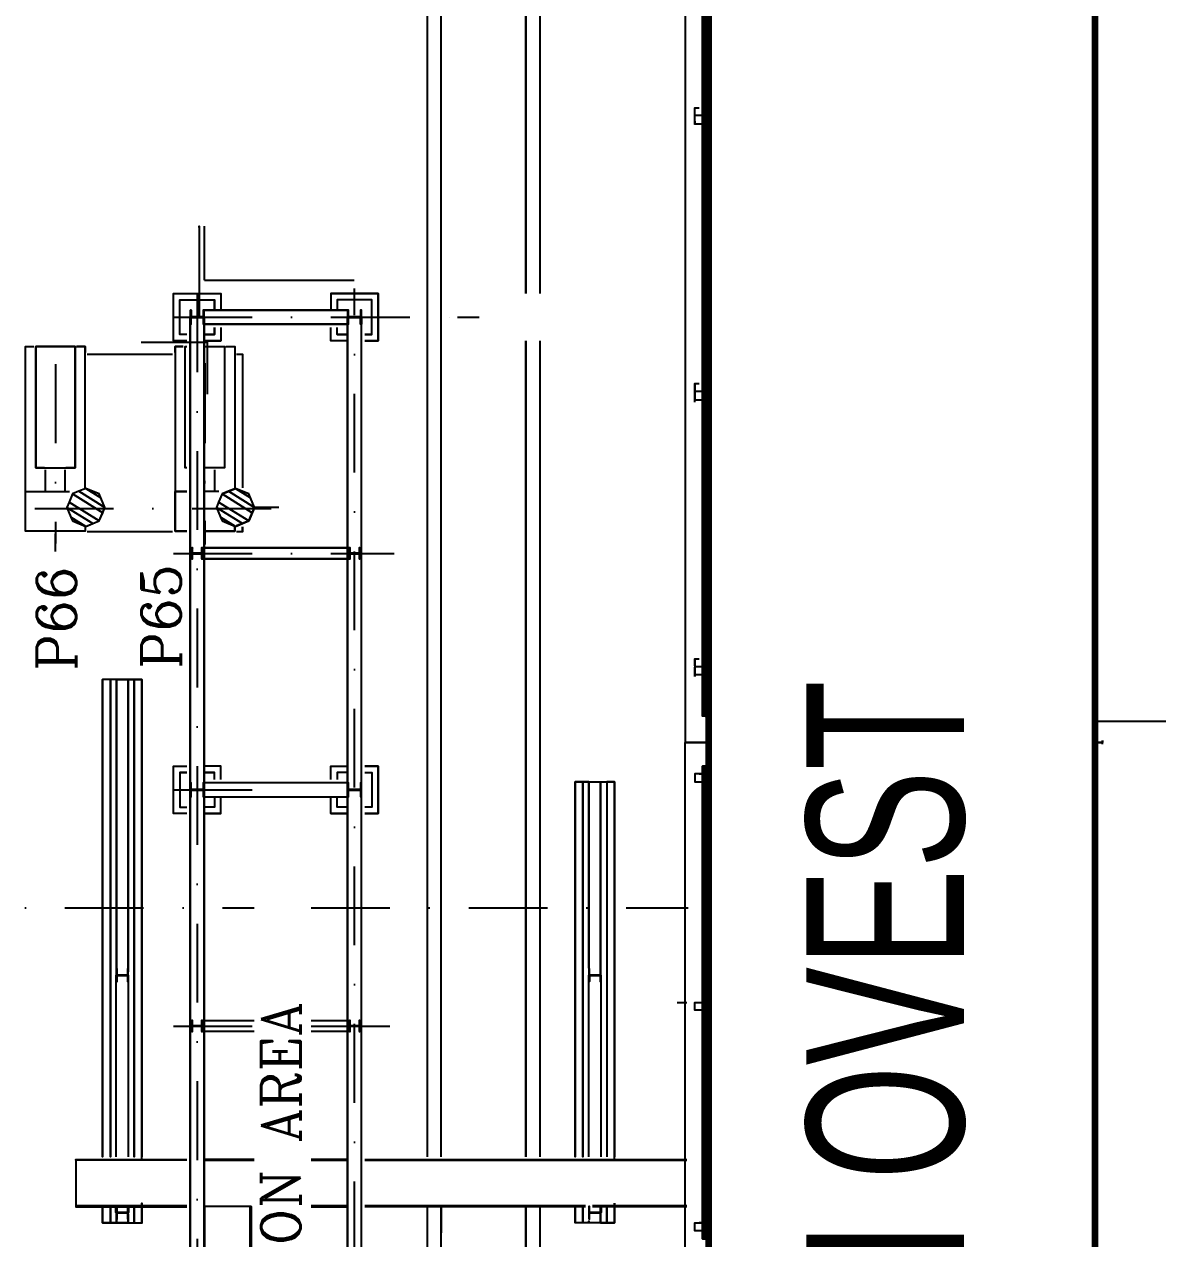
# Model space of a CAD drawing. Extents: x -57244 to 324435, y 15553 to 159369.
# Drawn here: x 39477 to 53974, y 72573 to 87991 of the extents above; entities that cross this region are included whole.
import ezdxf
from ezdxf.enums import TextEntityAlignment as Align

# ---------------------------------------------------------------- set-up
doc = ezdxf.new("R2010")
doc.units = 0
doc.header["$LTSCALE"] = 2000
doc.header["$MEASUREMENT"] = 0
doc.linetypes.add('DASHDOT', pattern=[1, 0.5, -0.25, 0, -0.25])
doc.layers.add('AREE PDL', color=7, linetype='CONTINUOUS', lineweight=100)
doc.layers.add('BASE', color=253, linetype='CONTINUOUS')
doc.layers.add('SCRITTE', color=7, linetype='CONTINUOUS')
doc.styles.add('ROMANC', font='ROMANC', dxfattribs={"height": 0.2})
doc.styles.add('TXT', font='TXT', dxfattribs={"height": 0.2})

msp = doc.modelspace()

# ---------------------------------------------------------------- linework, layer by layer
at = {"layer": 'AREE PDL'}
for p, q in [((53072, 102336), (53072, 71498)), ((48172, 71534), (48172, 89198))]:
    msp.add_line(p, q, dxfattribs=at)
at = {"layer": 'BASE', "linetype": 'Continuous'}
for p, q in [((44592, 105918), (44592, 84645)), ((48089, 86944), (48089, 90334)), ((48089, 90334), (48089, 86944)), ((44772, 84599), (44772, 89402)), ((44772, 84599), (44772, 89402)), ((44772, 84599), (44772, 89402)), ((45847, 89402), (45847, 84573)), ((45847, 89402), (45847, 84573)), ((45847, 84573), (45847, 89402)), ((46027, 84573), (46027, 89402)), ((47992, 86809), (47992, 86930)), ((47992, 86718), (47992, 86832)), ((48089, 86809), (48089, 86854)), ((48089, 86854), (48089, 83464)), ((48092, 86809), (48092, 86832)), ((48092, 86822), (48092, 86809)), ((47992, 86763), (47992, 86718)), ((48089, 83464), (48089, 86763)), ((48092, 86718), (48092, 86763)), ((41767, 84744), (41767, 85430)), ((41767, 84744), (43667, 84744)), ((44592, 84645), (44592, 77866)), ((41892, 84368), (41892, 84493)), ((44772, 77918), (44772, 84599)), ((41758, 84363), (41758, 84276)), ((41582, 84270), (41582, 62299)), ((41675, 84270), (41762, 84270)), ((41758, 84183), (41758, 84270)), ((43575, 84183), (41758, 84183)), ((43575, 84183), (41758, 84183)), ((41762, 62299), (41762, 84270)), ((43582, 62299), (43582, 84270)), ((43582, 84270), (43582, 62299)), ((43587, 84187), (43587, 84270)), ((43669, 84270), (43596, 84270)), ((43596, 84270), (43748, 84270)), ((43675, 84270), (43762, 84270)), ((43748, 84270), (43675, 84270)), ((43758, 84232), (43758, 84278)), ((43762, 62299), (43762, 84270)), ((44978, 84273), (45256, 84273)), ((43452, 84053), (43575, 84053)), ((43892, 84053), (43801, 84053)), ((40960, 83956), (41799, 83956)), ((41541, 83973), (41372, 83973)), ((41767, 83973), (41972, 83973)), ((41799, 83956), (41799, 83297)), ((43575, 83973), (43372, 83973)), ((44772, 78608), (44772, 83912)), ((44772, 78608), (44772, 83912)), ((45847, 83973), (45847, 73611)), ((45847, 83973), (45847, 73611)), ((45847, 73611), (45847, 83973)), ((46027, 73611), (46027, 83973)), ((40276, 83803), (41360, 83803)), ((42247, 83803), (42247, 82108)), ((47992, 83193), (47992, 83332)), ((48089, 83374), (48089, 83329)), ((48089, 79939), (48089, 83374)), ((48089, 83283), (48089, 79939)), ((48092, 83374), (48092, 83329)), ((47992, 83193), (47992, 83238)), ((48092, 83238), (48092, 83193)), ((48092, 83193), (48092, 83238)), ((39747, 82063), (39747, 82334)), ((39997, 82063), (39997, 82334)), ((41897, 82063), (41897, 82334)), ((41948, 82058), (41767, 82058)), ((41948, 82058), (41903, 82058)), ((41993, 82030), (42159, 82099)), ((42247, 81548), (42247, 81611)), ((41360, 81548), (40276, 81548)), ((41739, 81276), (41739, 81343)), ((41739, 81343), (41739, 81203)), ((41762, 81343), (41762, 81203)), ((43582, 81343), (43582, 81203)), ((43606, 81343), (43606, 81204)), ((43606, 81204), (43606, 81270)), ((47992, 79839), (48092, 79839)), ((47992, 79713), (47992, 79758)), ((48092, 79848), (48092, 79803)), ((48092, 79803), (48092, 79831)), ((48092, 79758), (48092, 79713)), ((48092, 79713), (48092, 79758)), ((40647, 79673), (40647, 75962)), ((40797, 75962), (40797, 79673)), ((40972, 73566), (40972, 79668)), ((48117, 79278), (48092, 79278)), ((48092, 79278), (48092, 79258)), ((48092, 79227), (48092, 79257)), ((48104, 79224), (48104, 79260)), ((48105, 79261), (48160, 79264)), ((48112, 79257), (48112, 79261)), ((48112, 79261), (48112, 79227)), ((48126, 79278), (48161, 79274)), ((48158, 79264), (48158, 79221)), ((48160, 79265), (48160, 79274)), ((48163, 79274), (48163, 79266)), ((48163, 79265), (48163, 79220)), ((48169, 79267), (48169, 79272)), ((48169, 79267), (48169, 79218)), ((48104, 79224), (48089, 79227)), ((48117, 79206), (48092, 79206)), ((48158, 79220), (48104, 79224)), ((48117, 79206), (48117, 79223)), ((48163, 79210), (48127, 79206)), ((48163, 79211), (48163, 79219)), ((48169, 79213), (48169, 79217)), ((48172, 78874), (48172, 79171)), ((48172, 79171), (48172, 78899)), ((48172, 79171), (48172, 78899)), ((53974, 79140), (53107, 79140)), ((47891, 78874), (47872, 78874)), ((47872, 78874), (47891, 78874)), ((47891, 78874), (47872, 78874)), ((47872, 78874), (47891, 78874)), ((48172, 78874), (47891, 78874)), ((48172, 78874), (47891, 78874)), ((48172, 78583), (48172, 78854)), ((48172, 78854), (48172, 78583)), ((53107, 78874), (53172, 78874)), ((41452, 78493), (41541, 78493)), ((41767, 78493), (41892, 78493)), ((43372, 78573), (43575, 78573)), ((43452, 78493), (43452, 78402)), ((48089, 72574), (48089, 78574)), ((48092, 78574), (48117, 78574)), ((48092, 78574), (48117, 78574)), ((48092, 78574), (48092, 72574)), ((48104, 78574), (48158, 78574)), ((48105, 78574), (48160, 78574)), ((48159, 78574), (48105, 78574)), ((48117, 78574), (48126, 78574)), ((48161, 78574), (48126, 78574)), ((48169, 78574), (48169, 72574)), ((48169, 72574), (48169, 78574)), ((48172, 72574), (48172, 78574)), ((48172, 72574), (48172, 78574)), ((42395, 78363), (41758, 78363)), ((42395, 78363), (41758, 78363)), ((41758, 78276), (41758, 78363)), ((43587, 78363), (43587, 78276)), ((46647, 76007), (46647, 78373)), ((46972, 78373), (46972, 73611)), ((46972, 73566), (46972, 78357)), ((48089, 78474), (48092, 78474)), ((48089, 78374), (48092, 78374)), ((41758, 78183), (42395, 78183)), ((41758, 78183), (42395, 78183)), ((43121, 78183), (43575, 78183)), ((43121, 78183), (43575, 78183)), ((43121, 78183), (43575, 78183)), ((43452, 78053), (43452, 78176)), ((43587, 78270), (43587, 78221)), ((43587, 78270), (43587, 78221)), ((41541, 77973), (41372, 77973)), ((41972, 77973), (41767, 77973)), ((43372, 77973), (43575, 77973)), ((44592, 77866), (44592, 73611)), ((44772, 73611), (44772, 77918)), ((44772, 73611), (44772, 77918)), ((44772, 73611), (44772, 77918)), ((40642, 75915), (40642, 73611)), ((40655, 75915), (40719, 75915)), ((40789, 75915), (40655, 75915)), ((40725, 75915), (40789, 75915)), ((40725, 75915), (40802, 75915)), ((40802, 73611), (40802, 75915)), ((40802, 73611), (40802, 75915)), ((46642, 75915), (46719, 75915)), ((46802, 75915), (46642, 75915)), ((46655, 75915), (46719, 75915)), ((46789, 75915), (46655, 75915)), ((46725, 75915), (46802, 75915)), ((46725, 75915), (46789, 75915)), ((46802, 73611), (46802, 75915)), ((48049, 75574), (48092, 75574)), ((41739, 75343), (42395, 75343)), ((41739, 75343), (41739, 75276)), ((41762, 75343), (41762, 75203)), ((43121, 75343), (43606, 75343)), ((43582, 75343), (43582, 75203)), ((43606, 75343), (43606, 75276)), ((43606, 75238), (43606, 75270)), ((43606, 75270), (43606, 75238)), ((42395, 75203), (41739, 75203)), ((43575, 75203), (43121, 75203)), ((43575, 75203), (43121, 75203)), ((42395, 73579), (41767, 73579)), ((41767, 73569), (42395, 73569)), ((43575, 73579), (43121, 73579)), ((43121, 73569), (43575, 73569)), ((43801, 73579), (47891, 73579)), ((43801, 73569), (47891, 73569)), ((40130, 72979), (41541, 72979)), ((42358, 72983), (42358, 72391)), ((43575, 72989), (43121, 72989)), ((43575, 72989), (43121, 72989)), ((43575, 72979), (43121, 72979)), ((43121, 72979), (43575, 72979)), ((46603, 72989), (43801, 72989)), ((43801, 72989), (46603, 72989)), ((46603, 72979), (43801, 72979)), ((46603, 72979), (43801, 72979)), ((44592, 72979), (44592, 72692)), ((44772, 72979), (44772, 72646)), ((44772, 72979), (44772, 72646)), ((44772, 72646), (44772, 72979)), ((45847, 72979), (45847, 65423)), ((46027, 65603), (46027, 72979)), ((46694, 72989), (47891, 72989)), ((47891, 72989), (46694, 72989)), ((47891, 72979), (46694, 72979)), ((47891, 72979), (46694, 72979)), ((46972, 72773), (46972, 73024)), ((40579, 72774), (40655, 72774)), ((40647, 72888), (40647, 72773)), ((40655, 72774), (40805, 72774)), ((40797, 72888), (40797, 72773)), ((40882, 72774), (40980, 72774)), ((46647, 72798), (46647, 72773)), ((46694, 72906), (46802, 72906)), ((46694, 72906), (46719, 72906)), ((48089, 72774), (48092, 72774)), ((44592, 72692), (44592, 65873)), ((44772, 65928), (44772, 72646)), ((48089, 72674), (48092, 72674)), ((48117, 72574), (48092, 72574)), ((48092, 72574), (48117, 72574)), ((48117, 72574), (48092, 72574)), ((48092, 72574), (48117, 72574)), ((48104, 72574), (48158, 72574)), ((48159, 72574), (48105, 72574)), ((48160, 72574), (48105, 72574)), ((48126, 72574), (48117, 72574)), ((48126, 72574), (48161, 72574)), ((48127, 72574), (48163, 72574))]:
    msp.add_line(p, q, dxfattribs=at)
at = {"layer": 'BASE', "linetype": 'DASHDOT'}
for p, q in [((41672, 84573), (41672, 62299)), ((43672, 62299), (43672, 84638)), ((41372, 84273), (44978, 84273)), ((39872, 83674), (39872, 81398)), ((41772, 83688), (41772, 81426)), ((41772, 83674), (41772, 81398)), ((33611, 81842), (42655, 81842)), ((42712, 81858), (42400, 81858)), ((39872, 81299), (39872, 81521)), ((41772, 81521), (41772, 81385)), ((41372, 81273), (44174, 81273)), ((41372, 78273), (42395, 78273)), ((37993, 76773), (42395, 76773)), ((43121, 76773), (47907, 76773)), ((47770, 75573), (47891, 75573)), ((41372, 75273), (42395, 75273)), ((43121, 75273), (44174, 75273))]:
    msp.add_line(p, q, dxfattribs=at)
at = {"layer": 'BASE', "linetype": 'Continuous'}
for points in [[(47891, 91074), (47872, 91074), (47872, 78874)], [(47891, 91074), (47872, 91074), (47872, 78874)], [(48117, 79279), (48092, 79279), (48092, 91096), (48117, 91096)], [(48117, 79279), (48117, 91096), (48092, 91096), (48092, 79278), (48092, 79279), (48092, 91096), (48092, 91096), (48092, 79279)], [(48126, 91096), (48161, 91092), (48161, 79275)], [(48163, 79275), (48127, 79278), (48127, 91096), (48163, 91092)], [(48169, 91089), (48169, 91085), (48169, 79273)], [(48169, 91035), (48169, 91031), (48169, 79273)], [(48172, 91085), (48172, 91089), (48172, 79272), (48172, 79267)], [(48172, 91031), (48172, 91035), (48172, 79217), (48172, 79213)], [(48092, 86854), (48092, 86832), (47992, 86832), (47992, 86930), (48049, 86930)], [(48092, 86763), (48092, 86723), (47992, 86723), (47992, 86822)], [(41698, 85412), (41698, 85430), (41698, 84276)], [(41541, 83973), (41372, 83973), (41372, 84573), (41972, 84573), (41972, 84368)], [(41541, 84053), (41452, 84053), (41452, 84493), (41892, 84493), (41892, 84368)], [(41541, 84053), (41452, 84053), (41452, 84493)], [(43372, 84573), (43972, 84573), (43972, 83973), (43801, 83973)], [(43801, 83973), (43972, 83973), (43972, 84573), (43372, 84573), (43372, 84368)], [(43801, 84053), (43892, 84053), (43892, 84493), (43452, 84493), (43452, 84368)], [(41587, 84278), (41587, 84363), (41596, 84363), (41596, 84278)], [(41758, 84363), (43587, 84363), (43587, 84187)], [(43587, 84276), (43587, 84363), (41758, 84363)], [(41582, 62299), (41582, 84270), (41669, 84270)], [(41582, 62299), (41582, 84270), (41762, 84270), (41762, 62299)], [(41758, 84270), (41758, 84183), (41762, 84183), (41762, 84183)], [(43669, 84270), (43582, 84270), (43582, 62299)], [(43762, 62299), (43762, 84270), (43582, 84270), (43582, 62299)], [(43582, 84183), (43587, 84183), (43587, 84270)], [(43587, 84270), (43587, 84183), (43596, 84183), (43596, 84270), (43748, 84270)], [(43748, 84278), (43748, 84276), (43711, 84276)], [(43711, 84270), (43748, 84270), (43748, 84232)], [(43758, 84270), (43758, 84183), (43748, 84183), (43748, 84270)], [(41972, 84142), (41972, 83973), (41767, 83973)], [(41892, 84142), (41892, 84053), (41767, 84053)], [(41767, 84053), (41892, 84053), (41892, 84142)], [(43575, 83973), (43372, 83973), (43372, 84142)], [(43575, 84053), (43452, 84053), (43452, 84142)], [(39492, 82063), (39492, 83899), (39598, 83899)], [(39492, 83826), (39492, 83899), (39598, 83899)], [(39733, 82358), (39622, 82358), (39622, 83899), (40122, 83899), (40122, 82358), (40005, 82358)], [(40140, 83899), (40252, 83899), (40252, 83826)], [(40252, 82108), (40252, 83899), (40140, 83899)], [(41496, 83899), (41392, 83899), (41392, 82063)], [(41392, 83826), (41392, 83899), (41496, 83899)], [(41541, 82358), (41522, 82358), (41522, 83899), (41541, 83899)], [(41767, 83899), (42022, 83899), (42022, 82358), (41767, 82358)], [(42038, 83899), (42152, 83899), (42152, 82108)], [(42038, 83899), (42152, 83899), (42152, 83826)], [(42174, 83803), (42247, 83803), (42247, 82108)], [(47992, 83430), (47992, 83332), (48092, 83332)], [(47992, 83329), (47992, 83430), (48049, 83430)], [(47992, 83321), (47992, 83222), (48092, 83222), (48092, 83238)], [(48092, 83329), (48092, 83332), (48092, 83374)], [(40252, 81611), (40252, 81558), (39492, 81558), (39492, 82058), (40050, 82058)], [(41541, 82058), (41392, 82058), (41392, 81558), (41541, 81558)], [(41541, 81558), (41392, 81558), (41392, 82058), (41541, 82058)], [(40276, 81623), (40430, 81687), (40501, 81858)], [(42401, 81858), (42330, 81687), (42174, 81623)], [(42152, 81611), (42152, 81558), (41767, 81558)], [(41767, 81558), (42152, 81558), (42152, 81611)], [(42247, 81611), (42247, 81548), (42174, 81548)], [(41739, 81343), (43606, 81343), (43606, 81276)], [(43575, 81203), (41739, 81203), (41739, 81270)], [(47992, 79937), (47992, 79839), (47992, 79713)], [(47992, 79848), (47992, 79937), (48049, 79937)], [(48092, 79758), (48092, 79732), (47992, 79732), (47992, 79831)], [(48089, 79848), (48089, 79227), (48089, 79257)], [(48104, 79261), (48089, 79257), (48089, 79848)], [(48092, 79803), (48092, 79839), (48092, 79848)], [(40972, 73611), (40972, 79673), (40472, 79673), (40472, 73611)], [(40647, 79673), (40647, 75962), (40647, 79673), (40571, 79673), (40571, 73611), (40571, 79673), (40472, 79673), (40472, 73611), (40472, 79673)], [(40647, 75962), (40647, 79673), (40797, 79673), (40797, 75962), (40797, 79673)], [(40797, 75962), (40797, 79673), (40874, 79673), (40874, 73611), (40874, 79673), (40972, 79673), (40972, 73611), (40972, 79673)], [(48158, 79265), (48104, 79261), (48104, 79278)], [(48159, 79221), (48105, 79224), (48105, 79261)], [(48117, 79278), (48117, 79275), (48117, 79278)], [(48117, 79206), (48092, 79206), (48092, 79227), (48092, 79206), (48092, 79206), (48092, 79227), (48092, 79206)], [(48126, 79222), (48126, 79207), (48161, 79211)], [(47891, 78874), (47872, 78874), (47891, 78874)], [(47891, 72274), (47872, 72274), (47872, 78874), (47891, 78874)], [(47872, 72274), (47872, 78874), (47891, 78874)], [(47891, 78874), (47872, 78874), (47891, 78874)], [(47891, 72274), (47872, 72274), (47872, 78874), (47891, 78874)], [(47872, 72274), (47872, 78874), (47891, 78874)], [(48172, 78899), (48172, 78874), (47891, 78874)], [(48172, 78583), (48172, 78874), (47891, 78874), (48172, 78874)], [(53172, 78899), (53172, 78874), (53107, 78874)], [(53107, 78874), (53172, 78874), (53172, 78899)], [(53172, 78854), (53172, 78874), (53107, 78874)], [(41541, 77973), (41372, 77973), (41372, 78573), (41541, 78573)], [(41541, 78493), (41452, 78493), (41452, 78053), (41541, 78053)], [(41972, 78402), (41972, 78573), (41767, 78573)], [(41892, 78402), (41892, 78493), (41767, 78493)], [(43372, 78402), (43372, 78573), (43575, 78573)], [(43575, 78493), (43452, 78493), (43452, 78402)], [(43801, 78573), (43972, 78573), (43972, 77973), (43801, 77973)], [(43801, 77973), (43972, 77973), (43972, 78573), (43801, 78573)], [(43801, 78493), (43892, 78493), (43892, 78053), (43801, 78053)], [(48104, 72574), (48089, 72574), (48089, 78574), (48104, 78574)], [(48092, 78574), (48092, 72574), (48092, 78574), (48117, 78574), (48117, 72574), (48092, 72574)], [(48117, 78574), (48092, 78574), (48092, 72574), (48092, 78574)], [(48126, 78574), (48161, 78574), (48161, 72574), (48126, 72574)], [(48163, 72574), (48127, 72574), (48127, 78574), (48163, 78574)], [(48127, 78574), (48163, 78574), (48163, 72574), (48127, 72574)], [(43121, 78363), (41758, 78363), (41758, 78183), (43121, 78183)], [(41762, 78183), (41762, 78183), (41758, 78183), (41758, 78363), (41762, 78363)], [(43587, 78276), (43587, 78363), (43121, 78363)], [(43587, 78221), (43587, 78363), (43121, 78363)], [(43121, 78183), (43587, 78183), (43587, 78363), (43121, 78363)], [(43582, 78183), (43587, 78183), (43587, 78363), (43582, 78363)], [(46472, 73611), (46472, 78373), (46972, 78373), (46972, 73611)], [(46647, 78373), (46647, 76007), (46647, 78373), (46571, 78373), (46571, 73611), (46571, 78373), (46472, 78373), (46472, 73611), (46472, 78373)], [(46647, 76007), (46647, 78373), (46797, 78373), (46797, 75962), (46797, 78373)], [(46797, 75962), (46797, 78373), (46874, 78373), (46874, 73611)], [(46972, 73611), (46972, 78373), (46874, 78373), (46874, 73611)], [(48049, 78474), (48092, 78474), (48092, 78402)], [(41758, 78270), (41758, 78183), (42395, 78183)], [(41767, 77973), (41972, 77973), (41972, 78176)], [(41892, 78176), (41892, 78053), (41767, 78053)], [(43575, 77973), (43372, 77973), (43372, 78176)], [(43575, 78053), (43452, 78053), (43452, 78176)], [(40719, 75915), (40642, 75915), (40642, 73611)], [(40802, 73611), (40802, 75915), (40642, 75915), (40642, 73611)], [(40802, 73611), (40802, 75915), (40642, 75915), (40642, 73611)], [(40646, 75915), (40646, 75838), (40655, 75838), (40655, 75915), (40789, 75915)], [(40789, 75915), (40789, 75838), (40798, 75838), (40798, 75915)], [(46802, 73611), (46802, 75915), (46642, 75915), (46642, 73611)], [(46802, 73611), (46802, 75915), (46642, 75915), (46642, 73611)], [(46789, 75915), (46655, 75915), (46655, 75838), (46646, 75838), (46646, 75915)], [(46789, 75915), (46789, 75838), (46798, 75838), (46798, 75915)], [(48089, 75574), (48092, 75574), (48092, 75474), (48089, 75474)], [(42395, 75203), (41739, 75203), (41739, 75343), (42395, 75343)], [(42395, 75203), (41739, 75203), (41739, 75270)], [(43121, 75343), (43606, 75343), (43606, 75203), (43121, 75203)], [(41541, 73569), (40130, 73569), (40130, 73579), (41541, 73579)], [(40130, 73569), (40130, 72989), (41541, 72989)], [(41541, 72989), (40130, 72989), (40130, 72979), (41541, 72979)], [(40472, 72979), (40472, 72773), (40972, 72773), (40972, 73024)], [(40647, 72773), (40647, 72888), (40647, 72773), (40571, 72773), (40571, 72979), (40571, 72773), (40472, 72773), (40472, 72979), (40472, 72773)], [(40802, 72979), (40802, 72906), (40642, 72906), (40642, 72979)], [(40802, 72979), (40802, 72906), (40642, 72906), (40642, 72979)], [(40719, 72906), (40642, 72906), (40642, 72979)], [(40802, 72979), (40802, 72906), (40642, 72906), (40642, 72979)], [(40725, 72906), (40802, 72906), (40802, 72979)], [(40797, 72888), (40797, 72773), (40874, 72773), (40874, 72979), (40874, 72773), (40972, 72773), (40972, 73024), (40972, 72773)], [(40957, 72773), (40972, 72773), (40972, 73024)], [(41767, 72983), (41768, 72983), (41768, 72391)], [(42348, 72391), (42348, 72983), (41768, 72983), (41768, 72391)], [(42358, 72391), (42358, 72983), (42348, 72983), (42348, 72391)], [(47891, 65423), (45847, 65423), (45847, 72979)], [(47891, 65423), (45847, 65423), (45847, 72979)], [(46972, 73024), (46972, 72773), (46472, 72773), (46472, 72979)], [(46647, 72773), (46647, 72798), (46647, 72773), (46571, 72773), (46571, 72979), (46571, 72773), (46472, 72773), (46472, 72979), (46472, 72773)], [(46694, 72906), (46802, 72906), (46802, 72979)], [(46694, 72906), (46802, 72906), (46802, 72979)], [(46802, 72979), (46802, 72906), (46725, 72906)], [(46797, 72888), (46797, 72773), (46874, 72773), (46874, 72979)], [(46874, 72979), (46874, 72773), (46972, 72773), (46972, 73024)], [(46965, 72773), (46972, 72773), (46972, 73024)], [(40797, 72773), (40797, 72888), (40797, 72773), (40647, 72773), (40647, 72888)], [(46797, 72773), (46797, 72888), (46797, 72773), (46647, 72773), (46647, 72798)], [(48092, 72707), (48092, 72774), (48049, 72774)]]:
    msp.add_lwpolyline(points, dxfattribs=at)
for points in [[(41758, 84183), (43587, 84183), (43587, 84363), (41758, 84363)], [(40122, 82358), (40122, 83899), (39622, 83899), (39622, 82358)], [(43606, 81203), (43606, 81343), (41739, 81343), (41739, 81203)], [(48152, 79272), (48152, 79275)], [(48152, 79267), (48152, 79275)], [(48117, 79209), (48117, 79223)], [(48152, 79217), (48152, 79221)], [(48152, 79213), (48152, 79221)], [(47891, 78874), (48172, 78874)], [(47891, 78874), (48172, 78874)], [(47891, 78874), (48172, 78874)], [(48092, 78374), (48092, 78474), (47992, 78474), (47992, 78374)], [(48092, 75574), (48092, 75474), (47992, 75474), (47992, 75574)], [(48092, 72774), (48092, 72674), (47992, 72674), (47992, 72774)]]:
    msp.add_lwpolyline(points, close=True, dxfattribs=at)
for p in [(41762, 84270), (41762, 84183), (41762, 78363), (41762, 78363), (41762, 78276), (41762, 78270), (41762, 78183)]:
    msp.add_point(p, dxfattribs=at)

# ---------------------------------------------------------------- texts
at = {"layer": 'BASE', "linetype": 'Continuous', "style": 'ROMANC'}
for s, p in [('P66', (40138, 79784)), ('P65', (41467, 79809)), ('PIPE RACK VAPORIZATION AREA', (42985, 64345))]:
    msp.add_text(s, height=500, rotation=90, dxfattribs=at).set_placement(p)
at = {"layer": 'SCRITTE', "color": 7, "linetype": 'Continuous', "style": 'TXT', "width": 0.7}
msp.add_text('STR. TRENI OVEST', height=2000, rotation=90, dxfattribs=at).set_placement((51410, 71031), align=Align.CENTER)

# ---------------------------------------------------------------- meshes
at = {"layer": 'BASE', "linetype": 'Continuous'}
mesh = msp.add_polyface(dxfattribs=at)
corners = [(41587, 84183), (41587, 84183), (41596, 84183), (41587, 84189), (41596, 84270), (41587, 84276), (41606, 84270), (41596, 84276), (41587, 84282), (41608, 84270), (41748, 84183), (41598, 84276), (41596, 84277), (41587, 84283), (41618, 84270), (41748, 84189), (41758, 84183), (41608, 84276), (41596, 84283), (41587, 84289), (41737, 84270), (41748, 84263), (41758, 84257), (41727, 84276), (41596, 84357), (41587, 84363), (41746, 84270), (41748, 84269), (41758, 84263), (41737, 84276), (41596, 84363), (41748, 84270), (41758, 84264), (41739, 84276), (41758, 84270), (41748, 84276), (41758, 84357), (41748, 84363), (41758, 84363)]
mesh.append_faces([[corners[k] for k in face] for face in [(0, 1, 2, 3), (3, 2, 4, 5), (5, 4, 6, 8), (8, 7, 12, 13), (7, 6, 9, 11), (13, 12, 18, 19), (11, 9, 14, 17), (10, 10, 16, 15), (19, 18, 24, 25), (17, 14, 20, 23), (15, 16, 22, 21), (25, 24, 30, 30), (23, 20, 26, 29), (21, 22, 28, 27), (29, 26, 31, 33), (27, 28, 32, 31), (33, 32, 34, 35), (35, 34, 36, 37), (37, 36, 38, 38)]], dxfattribs={"vtx0": -1, "vtx2": -1})
mesh = msp.add_polyface(dxfattribs=at)
corners = [(43587, 84183), (43596, 84183), (43587, 84189), (43596, 84270), (43587, 84276), (43606, 84270), (43587, 84282), (43596, 84276), (43748, 84183), (43608, 84270), (43587, 84283), (43596, 84277), (43598, 84276), (43758, 84183), (43748, 84189), (43618, 84270), (43587, 84289), (43596, 84283), (43608, 84276), (43758, 84183), (43748, 84263), (43737, 84270), (43587, 84363), (43596, 84357), (43727, 84276), (43758, 84257), (43748, 84269), (43746, 84270), (43596, 84363), (43737, 84276), (43758, 84263), (43748, 84270), (43739, 84276), (43758, 84264), (43748, 84276), (43758, 84270), (43748, 84363), (43758, 84357), (43758, 84363)]
mesh.append_faces([[corners[k] for k in face] for face in [(0, 0, 1, 2), (2, 1, 3, 4), (4, 3, 5, 6), (6, 7, 11, 10), (7, 5, 9, 12), (10, 11, 17, 16), (12, 9, 15, 18), (8, 8, 13, 14), (16, 17, 23, 22), (18, 15, 21, 24), (14, 19, 25, 20), (22, 23, 28, 28), (24, 21, 27, 29), (20, 25, 30, 26), (29, 27, 31, 32), (26, 30, 33, 31), (32, 33, 35, 34), (34, 35, 37, 36), (36, 37, 38, 38)]], dxfattribs={"vtx0": -1, "vtx2": -1})
mesh = msp.add_polyface(dxfattribs=at)
corners = [(40089, 81687), (40259, 81617), (40069, 81735), (40348, 81653), (40018, 81858), (40430, 81687), (40046, 81925), (40089, 82029), (40473, 81790), (40089, 82029), (40171, 82063), (40501, 81858), (40259, 82099), (40450, 81981), (40430, 82029)]
mesh.append_faces([[corners[k] for k in face] for face in [(0, 0, 1, 2), (2, 1, 3, 4), (4, 3, 5, 6), (6, 5, 8, 9), (7, 8, 11, 10), (10, 11, 13, 12), (12, 13, 14, 14)]], dxfattribs={"vtx0": -1, "vtx2": -1})
mesh = msp.add_polyface(dxfattribs=at)
corners = [(41989, 81687), (41989, 81687), (42159, 81617), (41969, 81735), (42248, 81653), (41918, 81858), (42330, 81687), (41946, 81925), (42373, 81790), (41989, 82029), (42401, 81858), (42071, 82063), (42350, 81981), (42159, 82099), (42330, 82029)]
mesh.append_faces([[corners[k] for k in face] for face in [(0, 1, 2, 3), (3, 2, 4, 5), (5, 4, 6, 7), (7, 6, 8, 9), (9, 8, 10, 11), (11, 10, 12, 13), (13, 12, 14, 14)]], dxfattribs={"vtx0": -1, "vtx2": -1})
mesh = msp.add_polyface(dxfattribs=at)
corners = [(41606, 81203), (41606, 81208), (41614, 81203), (41606, 81275), (41614, 81270), (41730, 81203), (41606, 81280), (41622, 81270), (41730, 81204), (41732, 81203), (41614, 81276), (41606, 81281), (41623, 81270), (41730, 81208), (41739, 81203), (41622, 81276), (41614, 81280), (41606, 81285), (41630, 81270), (41730, 81266), (41739, 81260), (41714, 81276), (41614, 81338), (41606, 81343), (41723, 81270), (41730, 81270), (41739, 81265), (41722, 81276), (41614, 81342), (41613, 81343), (41730, 81270), (41739, 81266), (41723, 81276), (41614, 81343), (41739, 81270), (41730, 81276), (41739, 81338), (41730, 81343), (41739, 81343)]
mesh.append_faces([[corners[k] for k in face] for face in [(0, 0, 2, 1), (1, 2, 4, 3), (3, 4, 7, 6), (6, 7, 12, 11), (5, 5, 9, 8), (11, 10, 16, 17), (10, 12, 18, 15), (8, 9, 14, 13), (17, 16, 22, 23), (15, 18, 24, 21), (13, 14, 20, 19), (23, 22, 28, 29), (21, 24, 25, 27), (19, 20, 26, 30), (29, 28, 33, 33), (27, 26, 31, 32), (32, 31, 34, 35), (35, 34, 36, 37), (37, 36, 38, 38)]], dxfattribs={"vtx0": -1, "vtx2": -1})
mesh = msp.add_polyface(dxfattribs=at)
corners = [(43606, 81203), (43614, 81203), (43606, 81208), (43614, 81203), (43614, 81270), (43606, 81275), (43622, 81270), (43730, 81203), (43606, 81280), (43623, 81270), (43730, 81204), (43732, 81203), (43614, 81276), (43606, 81281), (43630, 81270), (43730, 81208), (43739, 81203), (43622, 81276), (43614, 81280), (43606, 81285), (43723, 81270), (43730, 81266), (43739, 81260), (43714, 81276), (43614, 81338), (43606, 81343), (43730, 81270), (43739, 81265), (43722, 81276), (43614, 81342), (43613, 81343), (43739, 81266), (43723, 81276), (43614, 81343), (43739, 81270), (43730, 81276), (43739, 81338), (43730, 81343), (43739, 81343)]
mesh.append_faces([[corners[k] for k in face] for face in [(0, 0, 3, 2), (2, 1, 4, 5), (5, 4, 6, 8), (8, 6, 9, 13), (7, 7, 11, 10), (13, 12, 18, 19), (12, 9, 14, 17), (10, 11, 16, 15), (19, 18, 24, 25), (17, 14, 20, 23), (15, 16, 22, 21), (25, 24, 29, 30), (23, 20, 26, 28), (21, 22, 27, 26), (30, 29, 33, 33), (28, 27, 31, 32), (32, 31, 34, 35), (35, 34, 36, 37), (37, 36, 38, 38)]], dxfattribs={"vtx0": -1, "vtx2": -1})
mesh = msp.add_polyface(dxfattribs=at)
corners = [(41587, 78183), (41596, 78183), (41587, 78189), (41596, 78270), (41587, 78276), (41606, 78270), (41587, 78282), (41596, 78276), (41608, 78270), (41587, 78283), (41596, 78277), (41598, 78276), (41748, 78183), (41618, 78270), (41587, 78289), (41596, 78283), (41608, 78276), (41758, 78183), (41748, 78189), (41737, 78270), (41587, 78363), (41596, 78357), (41727, 78276), (41758, 78257), (41748, 78263), (41746, 78270), (41596, 78363), (41737, 78276), (41758, 78263), (41748, 78269), (41748, 78270), (41739, 78276), (41758, 78264), (41748, 78270), (41748, 78276), (41758, 78270), (41748, 78363), (41758, 78357), (41758, 78363)]
mesh.append_faces([[corners[k] for k in face] for face in [(0, 0, 1, 2), (2, 1, 3, 4), (4, 3, 5, 6), (6, 7, 10, 9), (7, 5, 8, 11), (9, 10, 15, 14), (11, 8, 13, 16), (12, 12, 17, 18), (14, 15, 21, 20), (16, 13, 19, 22), (18, 17, 23, 24), (20, 21, 26, 26), (22, 19, 25, 27), (24, 23, 28, 29), (27, 25, 30, 31), (29, 28, 32, 33), (31, 32, 35, 34), (34, 35, 37, 36), (36, 37, 38, 38)]], dxfattribs={"vtx0": -1, "vtx2": -1})
mesh = msp.add_polyface(dxfattribs=at)
corners = [(43587, 78183), (43596, 78183), (43587, 78189), (43596, 78270), (43587, 78276), (43606, 78270), (43587, 78282), (43596, 78276), (43748, 78183), (43608, 78270), (43587, 78283), (43596, 78277), (43598, 78276), (43758, 78183), (43748, 78189), (43618, 78270), (43587, 78289), (43596, 78283), (43608, 78276), (43758, 78257), (43748, 78263), (43737, 78270), (43587, 78363), (43596, 78357), (43727, 78276), (43758, 78263), (43748, 78269), (43746, 78270), (43596, 78363), (43737, 78276), (43758, 78264), (43748, 78270), (43739, 78276), (43748, 78276), (43758, 78270), (43748, 78276), (43748, 78363), (43758, 78357), (43758, 78363)]
mesh.append_faces([[corners[k] for k in face] for face in [(0, 0, 1, 2), (2, 1, 3, 4), (4, 3, 5, 6), (6, 7, 11, 10), (7, 5, 9, 12), (10, 11, 17, 16), (12, 9, 15, 18), (8, 8, 13, 14), (16, 17, 23, 22), (18, 15, 21, 24), (14, 13, 19, 20), (22, 23, 28, 28), (24, 21, 27, 29), (20, 19, 25, 26), (29, 27, 31, 32), (26, 25, 30, 31), (32, 30, 34, 35), (33, 34, 37, 36), (36, 37, 38, 38)]], dxfattribs={"vtx0": -1, "vtx2": -1})
mesh = msp.add_polyface(dxfattribs=at)
corners = [(40646, 75838), (40655, 75838), (40646, 75844), (40655, 75915), (40646, 75921), (40665, 75915), (40646, 75927), (40655, 75921), (40789, 75838), (40665, 75915), (40646, 75927), (40655, 75921), (40656, 75921), (40798, 75838), (40789, 75844), (40674, 75915), (40646, 75932), (40655, 75927), (40665, 75921), (40798, 75904), (40789, 75909), (40780, 75915), (40646, 75998), (40655, 75992), (40771, 75921), (40798, 75909), (40789, 75915), (40789, 75915), (40655, 75998), (40780, 75921), (40798, 75909), (40789, 75915), (40780, 75921), (40798, 75915), (40789, 75921), (40789, 75998), (40798, 75992), (40789, 75998), (40798, 75998)]
mesh.append_faces([[corners[k] for k in face] for face in [(0, 0, 1, 2), (2, 1, 3, 4), (4, 3, 5, 6), (6, 7, 11, 10), (7, 5, 9, 12), (10, 11, 17, 16), (12, 9, 15, 18), (8, 8, 13, 14), (16, 17, 23, 22), (18, 15, 21, 24), (14, 13, 19, 20), (22, 23, 28, 28), (24, 21, 27, 29), (20, 19, 25, 26), (29, 27, 31, 32), (26, 25, 30, 31), (32, 30, 33, 34), (34, 33, 36, 37), (35, 36, 38, 38)]], dxfattribs={"vtx0": -1, "vtx2": -1})
mesh = msp.add_polyface(dxfattribs=at)
corners = [(40646, 75838), (40655, 75838), (40646, 75844), (40655, 75915), (40646, 75921), (40665, 75915), (40646, 75927), (40655, 75921), (40789, 75838), (40665, 75915), (40646, 75927), (40655, 75921), (40656, 75921), (40798, 75838), (40789, 75844), (40674, 75915), (40646, 75932), (40655, 75927), (40665, 75921), (40798, 75904), (40789, 75909), (40780, 75915), (40646, 75998), (40655, 75992), (40771, 75921), (40798, 75909), (40789, 75915), (40789, 75915), (40655, 75998), (40780, 75921), (40798, 75909), (40789, 75915), (40780, 75921), (40798, 75915), (40789, 75921), (40789, 75998), (40798, 75992), (40789, 75998), (40798, 75998)]
mesh.append_faces([[corners[k] for k in face] for face in [(0, 0, 1, 2), (2, 1, 3, 4), (4, 3, 5, 6), (6, 7, 11, 10), (7, 5, 9, 12), (10, 11, 17, 16), (12, 9, 15, 18), (8, 8, 13, 14), (16, 17, 23, 22), (18, 15, 21, 24), (14, 13, 19, 20), (22, 23, 28, 28), (24, 21, 27, 29), (20, 19, 25, 26), (29, 27, 31, 32), (26, 25, 30, 31), (32, 30, 33, 34), (34, 33, 36, 37), (35, 36, 38, 38)]], dxfattribs={"vtx0": -1, "vtx2": -1})
mesh = msp.add_polyface(dxfattribs=at)
corners = [(46646, 75838), (46655, 75838), (46646, 75844), (46655, 75915), (46646, 75921), (46665, 75915), (46646, 75927), (46655, 75921), (46665, 75915), (46646, 75927), (46655, 75921), (46656, 75921), (46789, 75838), (46674, 75915), (46646, 75932), (46655, 75927), (46665, 75921), (46798, 75838), (46789, 75844), (46780, 75915), (46646, 75998), (46655, 75992), (46771, 75921), (46798, 75904), (46789, 75909), (46789, 75915), (46655, 75998), (46780, 75921), (46798, 75909), (46789, 75915), (46789, 75915), (46780, 75921), (46798, 75909), (46789, 75915), (46789, 75921), (46798, 75915), (46789, 75998), (46798, 75992), (46798, 75998)]
mesh.append_faces([[corners[k] for k in face] for face in [(0, 0, 1, 2), (2, 1, 3, 4), (4, 3, 5, 6), (6, 7, 10, 9), (7, 5, 8, 11), (9, 10, 15, 14), (11, 8, 13, 16), (12, 12, 17, 18), (14, 15, 21, 20), (16, 13, 19, 22), (18, 17, 23, 24), (20, 21, 26, 26), (22, 19, 25, 27), (24, 23, 28, 29), (27, 25, 30, 31), (29, 28, 32, 33), (31, 32, 35, 34), (34, 35, 37, 36), (36, 37, 38, 38)]], dxfattribs={"vtx0": -1, "vtx2": -1})
mesh = msp.add_polyface(dxfattribs=at)
corners = [(46646, 75838), (46655, 75838), (46646, 75844), (46655, 75915), (46646, 75921), (46665, 75915), (46646, 75927), (46655, 75921), (46665, 75915), (46646, 75927), (46655, 75921), (46656, 75921), (46789, 75838), (46674, 75915), (46646, 75932), (46655, 75927), (46665, 75921), (46798, 75838), (46789, 75844), (46780, 75915), (46646, 75998), (46655, 75992), (46771, 75921), (46798, 75904), (46789, 75909), (46789, 75915), (46655, 75998), (46780, 75921), (46798, 75909), (46789, 75915), (46789, 75915), (46780, 75921), (46798, 75909), (46789, 75915), (46789, 75921), (46798, 75915), (46789, 75998), (46798, 75992), (46798, 75998)]
mesh.append_faces([[corners[k] for k in face] for face in [(0, 0, 1, 2), (2, 1, 3, 4), (4, 3, 5, 6), (6, 7, 10, 9), (7, 5, 8, 11), (9, 10, 15, 14), (11, 8, 13, 16), (12, 12, 17, 18), (14, 15, 21, 20), (16, 13, 19, 22), (18, 17, 23, 24), (20, 21, 26, 26), (22, 19, 25, 27), (24, 23, 28, 29), (27, 25, 30, 31), (29, 28, 32, 33), (31, 32, 35, 34), (34, 35, 37, 36), (36, 37, 38, 38)]], dxfattribs={"vtx0": -1, "vtx2": -1})
mesh = msp.add_polyface(dxfattribs=at)
corners = [(41606, 75203), (41606, 75208), (41614, 75203), (41606, 75275), (41614, 75270), (41606, 75280), (41622, 75270), (41730, 75203), (41614, 75276), (41606, 75281), (41623, 75270), (41730, 75204), (41732, 75203), (41622, 75276), (41614, 75280), (41606, 75285), (41630, 75270), (41730, 75208), (41739, 75203), (41714, 75276), (41614, 75338), (41606, 75343), (41723, 75270), (41730, 75266), (41739, 75260), (41722, 75276), (41614, 75342), (41613, 75343), (41730, 75270), (41739, 75265), (41723, 75276), (41614, 75343), (41739, 75266), (41730, 75276), (41739, 75270), (41730, 75276), (41739, 75338), (41730, 75343), (41739, 75343)]
mesh.append_faces([[corners[k] for k in face] for face in [(0, 0, 2, 1), (1, 2, 4, 3), (3, 4, 6, 5), (5, 6, 10, 9), (7, 7, 12, 11), (9, 8, 14, 15), (8, 10, 16, 13), (11, 12, 18, 17), (15, 14, 20, 21), (13, 16, 22, 19), (17, 18, 24, 23), (21, 20, 26, 27), (19, 22, 28, 25), (23, 24, 29, 28), (27, 26, 31, 31), (25, 29, 32, 30), (30, 32, 34, 33), (35, 34, 36, 37), (37, 36, 38, 38)]], dxfattribs={"vtx0": -1, "vtx2": -1})
mesh = msp.add_polyface(dxfattribs=at)
corners = [(43606, 75203), (43606, 75208), (43614, 75203), (43606, 75275), (43614, 75270), (43606, 75280), (43622, 75270), (43730, 75203), (43614, 75276), (43606, 75281), (43623, 75270), (43730, 75204), (43732, 75203), (43622, 75276), (43614, 75280), (43606, 75285), (43630, 75270), (43730, 75208), (43739, 75203), (43714, 75276), (43614, 75338), (43606, 75343), (43723, 75270), (43730, 75266), (43739, 75260), (43722, 75276), (43614, 75342), (43613, 75343), (43730, 75270), (43739, 75265), (43723, 75276), (43614, 75343), (43739, 75266), (43730, 75276), (43739, 75270), (43730, 75343), (43739, 75338), (43730, 75343), (43739, 75343)]
mesh.append_faces([[corners[k] for k in face] for face in [(0, 0, 2, 1), (1, 2, 4, 3), (3, 4, 6, 5), (5, 6, 10, 9), (7, 7, 12, 11), (9, 8, 14, 15), (8, 10, 16, 13), (11, 12, 18, 17), (15, 14, 20, 21), (13, 16, 22, 19), (17, 18, 24, 23), (21, 20, 26, 27), (19, 22, 28, 25), (23, 24, 29, 28), (27, 26, 31, 31), (25, 29, 32, 30), (30, 32, 34, 33), (33, 34, 36, 35), (37, 36, 38, 38)]], dxfattribs={"vtx0": -1, "vtx2": -1})
mesh = msp.add_polyface(dxfattribs=at)
corners = [(40646, 72823), (40646, 72829), (40655, 72823), (40646, 72906), (40655, 72900), (40655, 72906), (40646, 72912), (40665, 72900), (40656, 72906), (40655, 72906), (40646, 72912), (40665, 72900), (40789, 72823), (40798, 72823), (40665, 72906), (40655, 72912), (40646, 72917), (40674, 72900), (40789, 72829), (40798, 72823), (40798, 72889), (40771, 72906), (40655, 72977), (40646, 72983), (40780, 72900), (40789, 72894), (40798, 72894), (40780, 72906), (40655, 72983), (40789, 72900), (40789, 72900), (40798, 72894), (40780, 72906), (40789, 72900), (40798, 72900), (40789, 72906), (40798, 72977), (40789, 72983), (40798, 72983)]
mesh.append_faces([[corners[k] for k in face] for face in [(0, 0, 2, 1), (1, 2, 4, 3), (3, 4, 7, 6), (6, 5, 9, 10), (5, 7, 11, 8), (10, 9, 15, 16), (8, 11, 17, 14), (12, 12, 19, 18), (16, 15, 22, 23), (14, 17, 24, 21), (18, 13, 20, 25), (23, 22, 28, 28), (21, 24, 29, 27), (25, 20, 26, 30), (27, 29, 33, 32), (30, 26, 31, 33), (32, 31, 34, 35), (35, 34, 36, 37), (37, 36, 38, 38)]], dxfattribs={"vtx0": -1, "vtx2": -1})
mesh = msp.add_polyface(dxfattribs=at)
corners = [(40646, 72823), (40646, 72829), (40655, 72823), (40646, 72906), (40655, 72900), (40655, 72906), (40646, 72912), (40665, 72900), (40656, 72906), (40655, 72906), (40646, 72912), (40665, 72900), (40789, 72823), (40798, 72823), (40665, 72906), (40655, 72912), (40646, 72917), (40674, 72900), (40789, 72829), (40798, 72823), (40798, 72889), (40771, 72906), (40655, 72977), (40646, 72983), (40780, 72900), (40789, 72894), (40798, 72894), (40780, 72906), (40655, 72983), (40789, 72900), (40789, 72900), (40798, 72894), (40780, 72906), (40789, 72900), (40798, 72900), (40789, 72906), (40798, 72977), (40789, 72983), (40798, 72983)]
mesh.append_faces([[corners[k] for k in face] for face in [(0, 0, 2, 1), (1, 2, 4, 3), (3, 4, 7, 6), (6, 5, 9, 10), (5, 7, 11, 8), (10, 9, 15, 16), (8, 11, 17, 14), (12, 12, 19, 18), (16, 15, 22, 23), (14, 17, 24, 21), (18, 13, 20, 25), (23, 22, 28, 28), (21, 24, 29, 27), (25, 20, 26, 30), (27, 29, 33, 32), (30, 26, 31, 33), (32, 31, 34, 35), (35, 34, 36, 37), (37, 36, 38, 38)]], dxfattribs={"vtx0": -1, "vtx2": -1})
mesh = msp.add_polyface(dxfattribs=at)
corners = [(46646, 72823), (46646, 72829), (46655, 72823), (46655, 72900), (46646, 72906), (46655, 72900), (46665, 72900), (46655, 72906), (46646, 72912), (46665, 72900), (46789, 72823), (46656, 72906), (46655, 72906), (46646, 72912), (46674, 72900), (46789, 72829), (46798, 72823), (46665, 72906), (46655, 72912), (46646, 72917), (46780, 72900), (46789, 72894), (46798, 72889), (46771, 72906), (46655, 72977), (46646, 72983), (46789, 72900), (46789, 72900), (46798, 72894), (46780, 72906), (46655, 72983), (46789, 72900), (46798, 72894), (46780, 72906), (46798, 72900), (46789, 72906), (46798, 72977), (46789, 72983), (46798, 72983)]
mesh.append_faces([[corners[k] for k in face] for face in [(0, 0, 2, 1), (1, 2, 5, 4), (4, 3, 6, 8), (8, 7, 12, 13), (7, 6, 9, 11), (13, 12, 18, 19), (11, 9, 14, 17), (10, 10, 16, 15), (19, 18, 24, 25), (17, 14, 20, 23), (15, 16, 22, 21), (25, 24, 30, 30), (23, 20, 26, 29), (21, 22, 28, 27), (29, 26, 31, 33), (27, 28, 32, 31), (33, 32, 34, 35), (35, 34, 36, 37), (37, 36, 38, 38)]], dxfattribs={"vtx0": -1, "vtx2": -1})
mesh = msp.add_polyface(dxfattribs=at)
corners = [(46646, 72823), (46646, 72829), (46655, 72823), (46655, 72900), (46646, 72906), (46655, 72900), (46665, 72900), (46655, 72906), (46646, 72912), (46665, 72900), (46789, 72823), (46656, 72906), (46655, 72906), (46646, 72912), (46674, 72900), (46789, 72829), (46798, 72823), (46665, 72906), (46655, 72912), (46646, 72917), (46780, 72900), (46789, 72894), (46798, 72889), (46771, 72906), (46655, 72977), (46646, 72983), (46789, 72900), (46789, 72900), (46798, 72894), (46780, 72906), (46655, 72983), (46789, 72900), (46798, 72894), (46780, 72906), (46798, 72900), (46789, 72906), (46798, 72977), (46789, 72983), (46798, 72983)]
mesh.append_faces([[corners[k] for k in face] for face in [(0, 0, 2, 1), (1, 2, 5, 4), (4, 3, 6, 8), (8, 7, 12, 13), (7, 6, 9, 11), (13, 12, 18, 19), (11, 9, 14, 17), (10, 10, 16, 15), (19, 18, 24, 25), (17, 14, 20, 23), (15, 16, 22, 21), (25, 24, 30, 30), (23, 20, 26, 29), (21, 22, 28, 27), (29, 26, 31, 33), (27, 28, 32, 31), (33, 32, 34, 35), (35, 34, 36, 37), (37, 36, 38, 38)]], dxfattribs={"vtx0": -1, "vtx2": -1})

doc.saveas('drawing.dxf')
